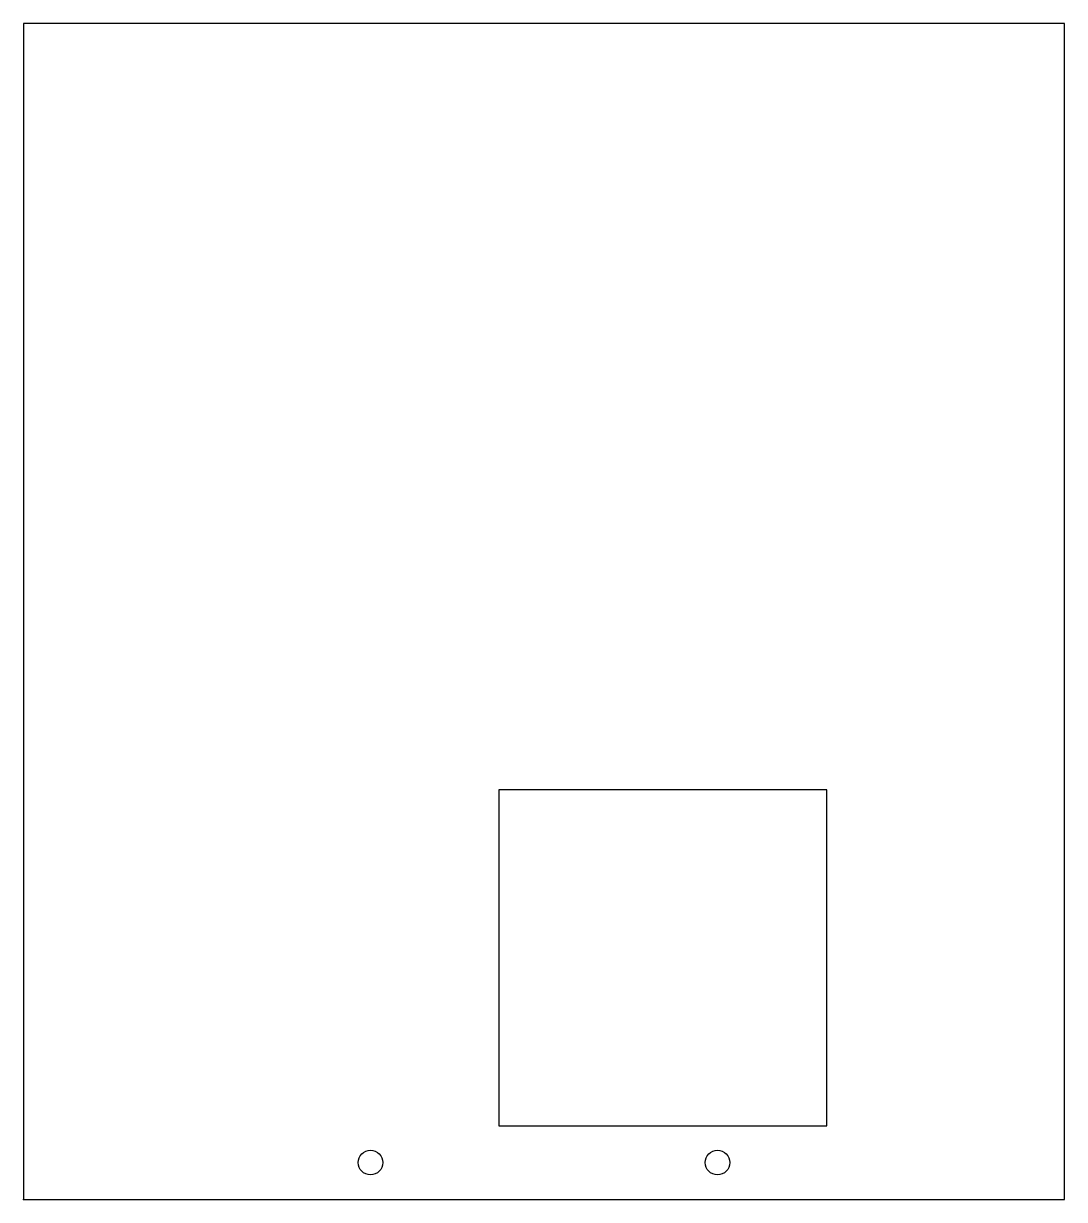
# Model space of a CAD drawing. Header units: millimetres. Extents: x 0 to 127, y 0 to 144.
import ezdxf

# ---------------------------------------------------------------- set-up
doc = ezdxf.new("R2010")
doc.units = ezdxf.units.MM
doc.header["$MEASUREMENT"] = 0
doc.layers.add('rightside v3_Sketch1', color=7, linetype='Continuous')

msp = doc.modelspace()

# ---------------------------------------------------------------- linework, layer by layer
at = {"layer": 'rightside v3_Sketch1'}
for p, q in [((127, 143.5), (0, 143.5)), ((0, 143.5), (0, 0)), ((127, 0), (127, 143.5)), ((58, 50), (58, 9)), ((98, 50), (58, 50)), ((98, 9), (98, 50)), ((58, 9), (98, 9)), ((0, 0), (127, 0))]:
    msp.add_line(p, q, dxfattribs=at)
for centre in [(42.33, 4.5), (84.67, 4.5)]:
    msp.add_circle(centre, 1.5, dxfattribs=at)
msp.add_point((0, 0), dxfattribs=at)

doc.saveas('drawing.dxf')
